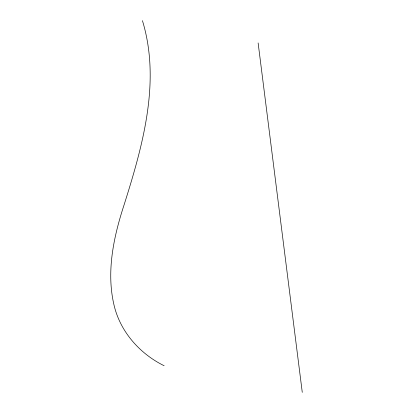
<?xml version="1.0" encoding="UTF-8"?>
<svg xmlns="http://www.w3.org/2000/svg" width="413" height="413" viewBox="0 0 413 413"><rect width="100%" height="100%" fill="white"/><g stroke="black" fill="none" stroke-linecap="round" stroke-linejoin="round"><path stroke-width="0.62" d="M164.126 365.727C139.759 353.76 120.168 331.67 113.988 304.928C106.162 271.455 113.673 236.701 124.148 204.683C142.624 146.073 161.049 81.557 142.433 20.65M258.125 42.947L302.27 392.35"/></g></svg>
